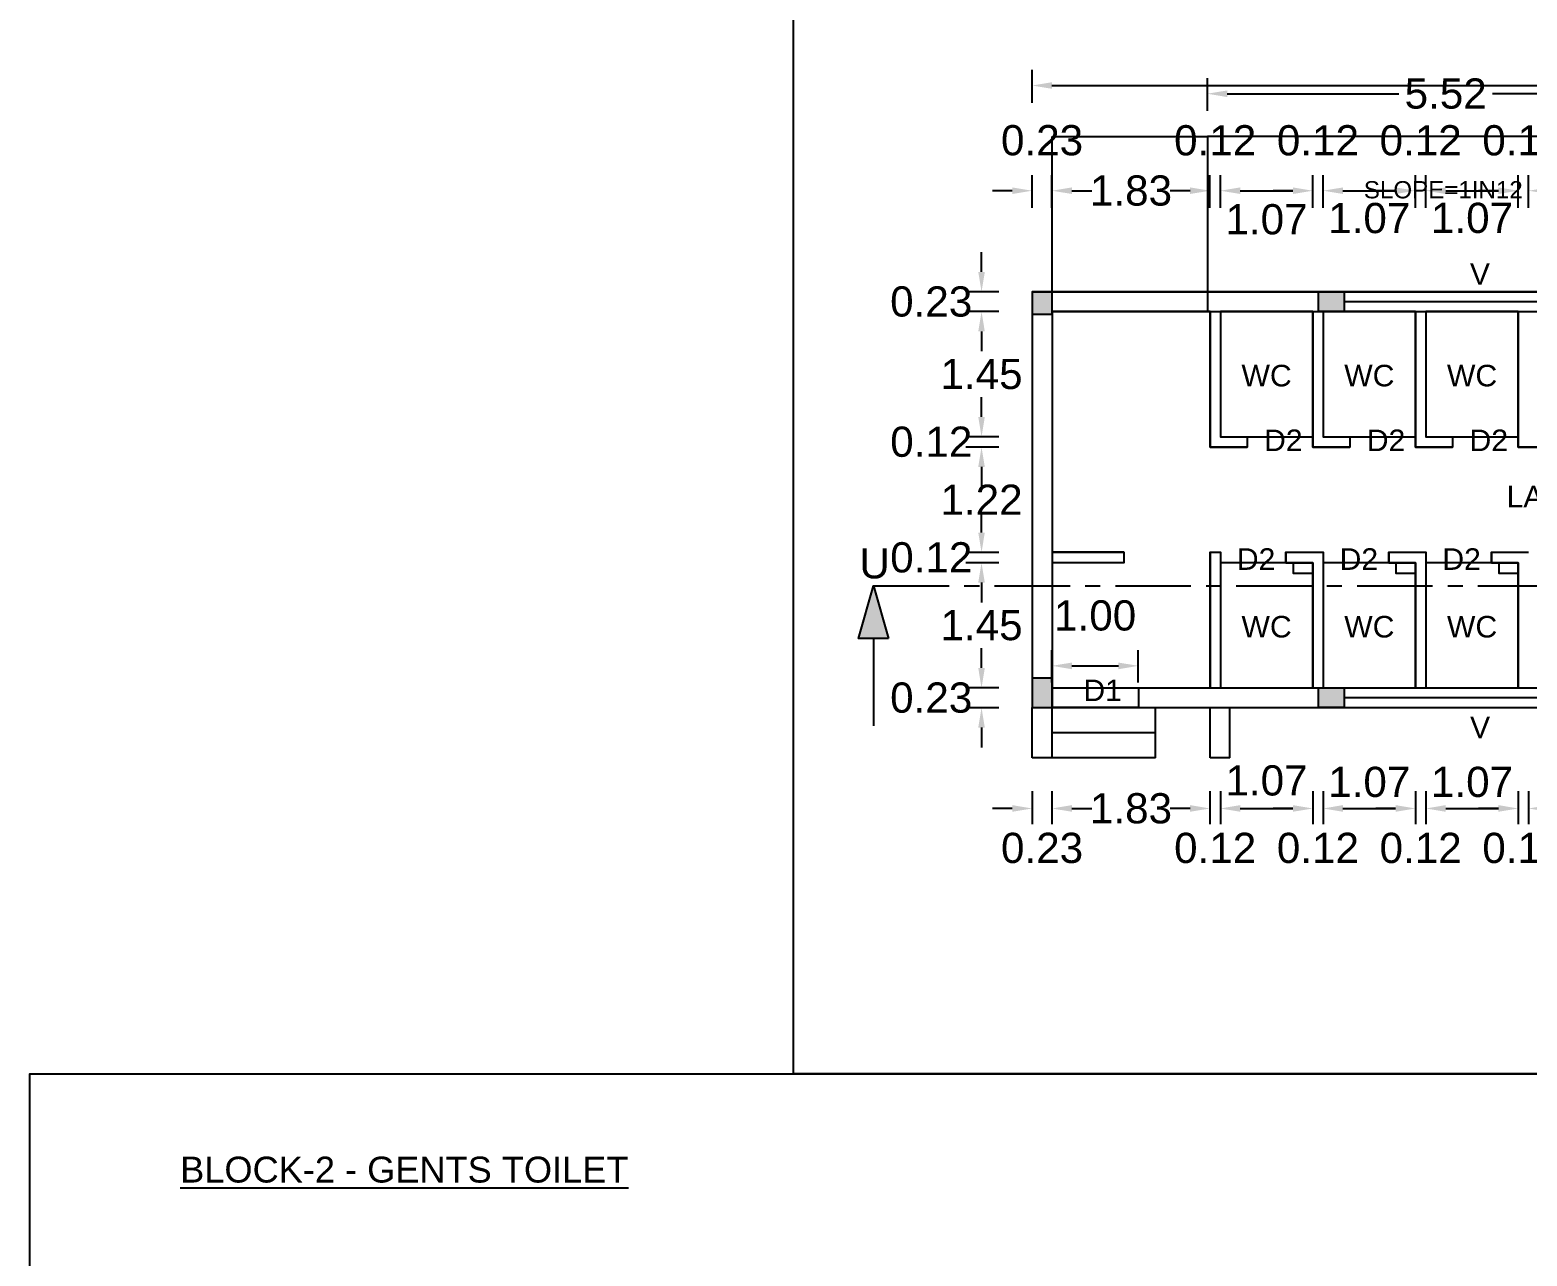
# Model space of a CAD drawing. Header units: metres. Extents: x 3715 to 4596, y 2418 to 2709.
# Drawn here: x 4064.48 to 4081.82, y 2606.52 to 2620.73 of the extents above; entities that cross this region are included whole.
import ezdxf

# ---------------------------------------------------------------- set-up
doc = ezdxf.new("R2010")
doc.units = ezdxf.units.M
doc.header["$MEASUREMENT"] = 0
doc.linetypes.add('CENTER', pattern=[2, 1.25, -0.25, 0.25, -0.25])
for name, color, linetype in [('BLK_3_DA_RAMP_1', 7, 'Continuous'), ('BLK_3_FLR_0_BLT_UP_AREA', 46, 'Continuous'), ('BLK_3_FLR_0_CARPET_AREA', 46, 'Continuous'), ('BLK_3_FLR_0_EXIT_WIDTH_DOOR', 2, 'Continuous'), ('BLK_3_FLR_0_WASH', 7, 'Continuous'), ('BLK_3_FLR_0_WATER_CLOSET', 2, 'Continuous')]:
    doc.layers.add(name, color=color, linetype=linetype)
doc.styles.get("Standard").update_dxf_attribs({"font": 'arial.ttf'})
doc.dimstyles.get("Standard").update_dxf_attribs({"dimtxt": 0.35, "dimasz": 0.23, "dimexe": 0.18, "dimexo": 0.0625, "dimgap": 0.09, "dimtad": 0, "dimtih": 1, "dimtoh": 1, "dimzin": 0, "dimdsep": 46, "dimtxsty": 'Standard', "dimcen": 0.09, "dimadec": 0, "dimazin": 0, "dimtfac": 1, "dimtofl": 0, "dimtmove": 2, "dimatfit": 3, "dimfxl": 0, "dimtolj": 1, "dimtzin": 0, "dimarcsym": 0})

# ---------------------------------------------------------------- blocks, each defined once
blk = doc.blocks.new('*D440')
at = {"color": 0, "lineweight": -2, "ltscale": 0.1}
for p, q in [((4075.503, 2613.335), (4075.503, 2613.565)), ((4075.703, 2613.105), (4075.323, 2613.105)), ((4075.703, 2612.875), (4075.323, 2612.875)), ((4075.503, 2612.645), (4075.503, 2612.415))]:
    blk.add_line(p, q, dxfattribs=at)
at = {"color": 0, "ltscale": 0.1}
for points in [[(4075.465, 2613.335), (4075.541, 2613.335), (4075.503, 2613.105)], [(4075.465, 2612.645), (4075.541, 2612.645), (4075.503, 2612.875)]]:
    blk.add_solid(points, dxfattribs=at)
at = {"color": 0, "ltscale": 0.1, "insert": (4074.92, 2612.99), "char_height": 0.35, "attachment_point": 5}
blk.add_mtext('\\A1;0.23', dxfattribs=at)
blk = doc.blocks.new('*D441')
at = {"color": 0, "lineweight": -2, "ltscale": 0.1}
for p, q in [((4075.703, 2614.555), (4075.323, 2614.555)), ((4075.503, 2614.325), (4075.503, 2614.099)), ((4075.503, 2613.335), (4075.503, 2613.562)), ((4075.703, 2613.105), (4075.323, 2613.105))]:
    blk.add_line(p, q, dxfattribs=at)
at = {"color": 0, "ltscale": 0.1}
for points in [[(4075.465, 2614.325), (4075.541, 2614.325), (4075.503, 2614.555)], [(4075.465, 2613.335), (4075.541, 2613.335), (4075.503, 2613.105)]]:
    blk.add_solid(points, dxfattribs=at)
at = {"color": 0, "ltscale": 0.1, "insert": (4075.503, 2613.83), "char_height": 0.35, "attachment_point": 5}
blk.add_mtext('\\A1;1.45', dxfattribs=at)
blk = doc.blocks.new('*D442')
at = {"color": 0, "lineweight": -2, "ltscale": 0.1}
for p, q in [((4075.503, 2614.905), (4075.503, 2615.135)), ((4075.703, 2614.675), (4075.323, 2614.675)), ((4075.703, 2614.555), (4075.323, 2614.555)), ((4075.503, 2614.325), (4075.503, 2614.095))]:
    blk.add_line(p, q, dxfattribs=at)
at = {"color": 0, "ltscale": 0.1}
for points in [[(4075.465, 2614.905), (4075.541, 2614.905), (4075.503, 2614.675)], [(4075.465, 2614.325), (4075.541, 2614.325), (4075.503, 2614.555)]]:
    blk.add_solid(points, dxfattribs=at)
at = {"color": 0, "ltscale": 0.1, "insert": (4074.921, 2614.615), "char_height": 0.35, "attachment_point": 5}
blk.add_mtext('\\A1;0.12', dxfattribs=at)
blk = doc.blocks.new('*D443')
at = {"color": 0, "lineweight": -2, "ltscale": 0.1}
for p, q in [((4075.703, 2615.895), (4075.323, 2615.895)), ((4075.503, 2615.665), (4075.503, 2615.551)), ((4075.503, 2614.905), (4075.503, 2615.02)), ((4075.703, 2614.675), (4075.323, 2614.675))]:
    blk.add_line(p, q, dxfattribs=at)
at = {"color": 0, "ltscale": 0.1}
for points in [[(4075.465, 2615.665), (4075.541, 2615.665), (4075.503, 2615.895)], [(4075.465, 2614.905), (4075.541, 2614.905), (4075.503, 2614.675)]]:
    blk.add_solid(points, dxfattribs=at)
at = {"color": 0, "ltscale": 0.1, "insert": (4075.503, 2615.285), "char_height": 0.35, "attachment_point": 5}
blk.add_mtext('\\A1;1.22', dxfattribs=at)
blk = doc.blocks.new('*D444')
at = {"color": 0, "lineweight": -2, "ltscale": 0.1}
for p, q in [((4075.503, 2616.245), (4075.503, 2616.475)), ((4075.703, 2616.015), (4075.323, 2616.015)), ((4075.703, 2615.895), (4075.323, 2615.895)), ((4075.503, 2615.665), (4075.503, 2615.435))]:
    blk.add_line(p, q, dxfattribs=at)
at = {"color": 0, "ltscale": 0.1}
for points in [[(4075.465, 2616.245), (4075.541, 2616.245), (4075.503, 2616.015)], [(4075.465, 2615.665), (4075.541, 2615.665), (4075.503, 2615.895)]]:
    blk.add_solid(points, dxfattribs=at)
at = {"color": 0, "ltscale": 0.1, "insert": (4074.921, 2615.955), "char_height": 0.35, "attachment_point": 5}
blk.add_mtext('\\A1;0.12', dxfattribs=at)
blk = doc.blocks.new('*D445')
at = {"color": 0, "lineweight": -2, "ltscale": 0.1}
for p, q in [((4075.703, 2617.465), (4075.323, 2617.465)), ((4075.503, 2617.235), (4075.503, 2617.009)), ((4075.503, 2616.245), (4075.503, 2616.472)), ((4075.703, 2616.015), (4075.323, 2616.015))]:
    blk.add_line(p, q, dxfattribs=at)
at = {"color": 0, "ltscale": 0.1}
for points in [[(4075.465, 2617.235), (4075.541, 2617.235), (4075.503, 2617.465)], [(4075.465, 2616.245), (4075.541, 2616.245), (4075.503, 2616.015)]]:
    blk.add_solid(points, dxfattribs=at)
at = {"color": 0, "ltscale": 0.1, "insert": (4075.503, 2616.74), "char_height": 0.35, "attachment_point": 5}
blk.add_mtext('\\A1;1.45', dxfattribs=at)
blk = doc.blocks.new('*D446')
at = {"color": 0, "lineweight": -2, "ltscale": 0.1}
for p, q in [((4075.503, 2617.925), (4075.503, 2618.155)), ((4075.703, 2617.695), (4075.323, 2617.695)), ((4075.703, 2617.465), (4075.323, 2617.465)), ((4075.503, 2617.235), (4075.503, 2617.005))]:
    blk.add_line(p, q, dxfattribs=at)
at = {"color": 0, "ltscale": 0.1}
for points in [[(4075.465, 2617.925), (4075.541, 2617.925), (4075.503, 2617.695)], [(4075.465, 2617.235), (4075.541, 2617.235), (4075.503, 2617.465)]]:
    blk.add_solid(points, dxfattribs=at)
at = {"color": 0, "ltscale": 0.1, "insert": (4074.92, 2617.58), "char_height": 0.35, "attachment_point": 5}
blk.add_mtext('\\A1;0.23', dxfattribs=at)
blk = doc.blocks.new('*D447')
at = {"color": 0, "lineweight": -2, "ltscale": 0.1}
for p, q in [((4090.27, 2617.695), (4090.65, 2617.695)), ((4090.47, 2617.465), (4090.47, 2615.264)), ((4090.47, 2612.525), (4090.47, 2614.727)), ((4090.27, 2612.295), (4090.65, 2612.295))]:
    blk.add_line(p, q, dxfattribs=at)
at = {"color": 0, "ltscale": 0.1}
for points in [[(4090.432, 2617.465), (4090.509, 2617.465), (4090.47, 2617.695)], [(4090.432, 2612.525), (4090.509, 2612.525), (4090.47, 2612.295)]]:
    blk.add_solid(points, dxfattribs=at)
at = {"color": 0, "ltscale": 0.1, "insert": (4090.47, 2614.995), "char_height": 0.35, "attachment_point": 5}
blk.add_mtext('\\A1;5.40', dxfattribs=at)
blk = doc.blocks.new('*D448')
at = {"color": 0, "lineweight": -2, "ltscale": 0.1}
for p, q in [((4076.089, 2611.907), (4076.089, 2611.527)), ((4076.319, 2611.907), (4076.319, 2611.527)), ((4075.859, 2611.707), (4075.629, 2611.707)), ((4076.549, 2611.707), (4076.779, 2611.707))]:
    blk.add_line(p, q, dxfattribs=at)
at = {"color": 0, "ltscale": 0.1}
for points in [[(4075.859, 2611.746), (4075.859, 2611.669), (4076.089, 2611.707)], [(4076.549, 2611.746), (4076.549, 2611.669), (4076.319, 2611.707)]]:
    blk.add_solid(points, dxfattribs=at)
at = {"color": 0, "ltscale": 0.1, "insert": (4076.204, 2611.248), "char_height": 0.35, "attachment_point": 5}
blk.add_mtext('\\A1;0.23', dxfattribs=at)
blk = doc.blocks.new('*D449')
at = {"color": 0, "lineweight": -2, "ltscale": 0.1}
for p, q in [((4076.319, 2611.907), (4076.319, 2611.527)), ((4078.149, 2611.907), (4078.149, 2611.527)), ((4076.549, 2611.707), (4076.706, 2611.707)), ((4077.919, 2611.707), (4077.762, 2611.707))]:
    blk.add_line(p, q, dxfattribs=at)
at = {"color": 0, "ltscale": 0.1}
for points in [[(4076.549, 2611.746), (4076.549, 2611.669), (4076.319, 2611.707)], [(4077.919, 2611.746), (4077.919, 2611.669), (4078.149, 2611.707)]]:
    blk.add_solid(points, dxfattribs=at)
at = {"color": 0, "ltscale": 0.1, "insert": (4077.234, 2611.707), "char_height": 0.35, "attachment_point": 5}
blk.add_mtext('\\A1;1.83', dxfattribs=at)
blk = doc.blocks.new('*D450')
at = {"color": 0, "lineweight": -2, "ltscale": 0.1}
for p, q in [((4078.149, 2611.907), (4078.149, 2611.527)), ((4078.269, 2611.907), (4078.269, 2611.527)), ((4077.919, 2611.707), (4077.689, 2611.707)), ((4078.499, 2611.707), (4078.729, 2611.707))]:
    blk.add_line(p, q, dxfattribs=at)
at = {"color": 0, "ltscale": 0.1}
for points in [[(4077.919, 2611.746), (4077.919, 2611.669), (4078.149, 2611.707)], [(4078.499, 2611.746), (4078.499, 2611.669), (4078.269, 2611.707)]]:
    blk.add_solid(points, dxfattribs=at)
at = {"color": 0, "ltscale": 0.1, "insert": (4078.209, 2611.248), "char_height": 0.35, "attachment_point": 5}
blk.add_mtext('\\A1;0.12', dxfattribs=at)
blk = doc.blocks.new('*D451')
at = {"color": 0, "lineweight": -2, "ltscale": 0.1}
for p, q in [((4078.269, 2611.907), (4078.269, 2611.527)), ((4079.339, 2611.907), (4079.339, 2611.527)), ((4078.499, 2611.707), (4079.109, 2611.707))]:
    blk.add_line(p, q, dxfattribs=at)
at = {"color": 0, "ltscale": 0.1}
for points in [[(4078.499, 2611.746), (4078.499, 2611.669), (4078.269, 2611.707)], [(4079.109, 2611.746), (4079.109, 2611.669), (4079.339, 2611.707)]]:
    blk.add_solid(points, dxfattribs=at)
at = {"color": 0, "ltscale": 0.1, "insert": (4078.804, 2612.03), "char_height": 0.35, "attachment_point": 5}
blk.add_mtext('\\A1;1.07', dxfattribs=at)
blk = doc.blocks.new('*D452')
at = {"color": 0, "lineweight": -2, "ltscale": 0.1}
for p, q in [((4079.339, 2611.907), (4079.339, 2611.527)), ((4079.459, 2611.907), (4079.459, 2611.527)), ((4079.109, 2611.707), (4078.879, 2611.707)), ((4079.689, 2611.707), (4079.919, 2611.707))]:
    blk.add_line(p, q, dxfattribs=at)
at = {"color": 0, "ltscale": 0.1}
for points in [[(4079.109, 2611.746), (4079.109, 2611.669), (4079.339, 2611.707)], [(4079.689, 2611.746), (4079.689, 2611.669), (4079.459, 2611.707)]]:
    blk.add_solid(points, dxfattribs=at)
at = {"color": 0, "ltscale": 0.1, "insert": (4079.399, 2611.248), "char_height": 0.35, "attachment_point": 5}
blk.add_mtext('\\A1;0.12', dxfattribs=at)
blk = doc.blocks.new('*D453')
at = {"color": 0, "lineweight": -2, "ltscale": 0.1}
for p, q in [((4079.459, 2611.907), (4079.459, 2611.527)), ((4080.529, 2611.907), (4080.529, 2611.527)), ((4079.689, 2611.707), (4080.299, 2611.707))]:
    blk.add_line(p, q, dxfattribs=at)
at = {"color": 0, "ltscale": 0.1}
for points in [[(4079.689, 2611.746), (4079.689, 2611.669), (4079.459, 2611.707)], [(4080.299, 2611.746), (4080.299, 2611.669), (4080.529, 2611.707)]]:
    blk.add_solid(points, dxfattribs=at)
at = {"color": 0, "ltscale": 0.1, "insert": (4079.994, 2612.013), "char_height": 0.35, "attachment_point": 5}
blk.add_mtext('\\A1;1.07', dxfattribs=at)
blk = doc.blocks.new('*D454')
at = {"color": 0, "lineweight": -2, "ltscale": 0.1}
for p, q in [((4080.529, 2611.907), (4080.529, 2611.527)), ((4080.649, 2611.907), (4080.649, 2611.527)), ((4080.299, 2611.707), (4080.069, 2611.707)), ((4080.879, 2611.707), (4081.109, 2611.707))]:
    blk.add_line(p, q, dxfattribs=at)
at = {"color": 0, "ltscale": 0.1}
for points in [[(4080.299, 2611.746), (4080.299, 2611.669), (4080.529, 2611.707)], [(4080.879, 2611.746), (4080.879, 2611.669), (4080.649, 2611.707)]]:
    blk.add_solid(points, dxfattribs=at)
at = {"color": 0, "ltscale": 0.1, "insert": (4080.589, 2611.248), "char_height": 0.35, "attachment_point": 5}
blk.add_mtext('\\A1;0.12', dxfattribs=at)
blk = doc.blocks.new('*D455')
at = {"color": 0, "lineweight": -2, "ltscale": 0.1}
for p, q in [((4080.649, 2611.907), (4080.649, 2611.527)), ((4081.719, 2611.907), (4081.719, 2611.527)), ((4080.879, 2611.707), (4081.489, 2611.707))]:
    blk.add_line(p, q, dxfattribs=at)
at = {"color": 0, "ltscale": 0.1}
for points in [[(4080.879, 2611.746), (4080.879, 2611.669), (4080.649, 2611.707)], [(4081.489, 2611.746), (4081.489, 2611.669), (4081.719, 2611.707)]]:
    blk.add_solid(points, dxfattribs=at)
at = {"color": 0, "ltscale": 0.1, "insert": (4081.184, 2612.013), "char_height": 0.35, "attachment_point": 5}
blk.add_mtext('\\A1;1.07', dxfattribs=at)
blk = doc.blocks.new('*D456')
at = {"color": 0, "lineweight": -2, "ltscale": 0.1}
for p, q in [((4081.719, 2611.907), (4081.719, 2611.527)), ((4081.839, 2611.907), (4081.839, 2611.527)), ((4081.489, 2611.707), (4081.259, 2611.707)), ((4082.069, 2611.707), (4082.299, 2611.707))]:
    blk.add_line(p, q, dxfattribs=at)
at = {"color": 0, "ltscale": 0.1}
for points in [[(4081.489, 2611.746), (4081.489, 2611.669), (4081.719, 2611.707)], [(4082.069, 2611.746), (4082.069, 2611.669), (4081.839, 2611.707)]]:
    blk.add_solid(points, dxfattribs=at)
at = {"color": 0, "ltscale": 0.1, "insert": (4081.779, 2611.248), "char_height": 0.35, "attachment_point": 5}
blk.add_mtext('\\A1;0.12', dxfattribs=at)
blk = doc.blocks.new('*D469')
at = {"color": 0, "lineweight": -2, "ltscale": 0.1}
for p, q in [((4076.089, 2618.666), (4076.089, 2619.046)), ((4076.319, 2618.666), (4076.319, 2619.046)), ((4075.859, 2618.866), (4075.629, 2618.866)), ((4076.549, 2618.866), (4076.779, 2618.866))]:
    blk.add_line(p, q, dxfattribs=at)
at = {"color": 0, "ltscale": 0.1}
for points in [[(4075.859, 2618.904), (4075.859, 2618.828), (4076.089, 2618.866)], [(4076.549, 2618.904), (4076.549, 2618.828), (4076.319, 2618.866)]]:
    blk.add_solid(points, dxfattribs=at)
at = {"color": 0, "ltscale": 0.1, "insert": (4076.204, 2619.449), "char_height": 0.35, "attachment_point": 5}
blk.add_mtext('\\A1;0.23', dxfattribs=at)
blk = doc.blocks.new('*D470')
at = {"color": 0, "lineweight": -2, "ltscale": 0.1}
for p, q in [((4076.319, 2618.666), (4076.319, 2619.046)), ((4078.149, 2618.666), (4078.149, 2619.046)), ((4076.549, 2618.866), (4076.706, 2618.866)), ((4077.919, 2618.866), (4077.762, 2618.866))]:
    blk.add_line(p, q, dxfattribs=at)
at = {"color": 0, "ltscale": 0.1}
for points in [[(4076.549, 2618.904), (4076.549, 2618.828), (4076.319, 2618.866)], [(4077.919, 2618.904), (4077.919, 2618.828), (4078.149, 2618.866)]]:
    blk.add_solid(points, dxfattribs=at)
at = {"color": 0, "ltscale": 0.1, "insert": (4077.234, 2618.866), "char_height": 0.35, "attachment_point": 5}
blk.add_mtext('\\A1;1.83', dxfattribs=at)
blk = doc.blocks.new('*D471')
at = {"color": 0, "lineweight": -2, "ltscale": 0.1}
for p, q in [((4078.149, 2618.666), (4078.149, 2619.046)), ((4078.269, 2618.666), (4078.269, 2619.046)), ((4077.919, 2618.866), (4077.689, 2618.866)), ((4078.499, 2618.866), (4078.729, 2618.866))]:
    blk.add_line(p, q, dxfattribs=at)
at = {"color": 0, "ltscale": 0.1}
for points in [[(4077.919, 2618.904), (4077.919, 2618.828), (4078.149, 2618.866)], [(4078.499, 2618.904), (4078.499, 2618.828), (4078.269, 2618.866)]]:
    blk.add_solid(points, dxfattribs=at)
at = {"color": 0, "ltscale": 0.1, "insert": (4078.209, 2619.448), "char_height": 0.35, "attachment_point": 5}
blk.add_mtext('\\A1;0.12', dxfattribs=at)
blk = doc.blocks.new('*D472')
at = {"color": 0, "lineweight": -2, "ltscale": 0.1}
for p, q in [((4078.269, 2618.666), (4078.269, 2619.046)), ((4079.339, 2618.666), (4079.339, 2619.046)), ((4078.499, 2618.866), (4079.109, 2618.866))]:
    blk.add_line(p, q, dxfattribs=at)
at = {"color": 0, "ltscale": 0.1}
for points in [[(4078.499, 2618.904), (4078.499, 2618.828), (4078.269, 2618.866)], [(4079.109, 2618.904), (4079.109, 2618.828), (4079.339, 2618.866)]]:
    blk.add_solid(points, dxfattribs=at)
at = {"color": 0, "ltscale": 0.1, "insert": (4078.804, 2618.533), "char_height": 0.35, "attachment_point": 5}
blk.add_mtext('\\A1;1.07', dxfattribs=at)
blk = doc.blocks.new('*D473')
at = {"color": 0, "lineweight": -2, "ltscale": 0.1}
for p, q in [((4079.339, 2618.666), (4079.339, 2619.046)), ((4079.459, 2618.666), (4079.459, 2619.046)), ((4079.109, 2618.866), (4078.879, 2618.866)), ((4079.689, 2618.866), (4079.919, 2618.866))]:
    blk.add_line(p, q, dxfattribs=at)
at = {"color": 0, "ltscale": 0.1}
for points in [[(4079.109, 2618.904), (4079.109, 2618.828), (4079.339, 2618.866)], [(4079.689, 2618.904), (4079.689, 2618.828), (4079.459, 2618.866)]]:
    blk.add_solid(points, dxfattribs=at)
at = {"color": 0, "ltscale": 0.1, "insert": (4079.399, 2619.448), "char_height": 0.35, "attachment_point": 5}
blk.add_mtext('\\A1;0.12', dxfattribs=at)
blk = doc.blocks.new('*D474')
at = {"color": 0, "lineweight": -2, "ltscale": 0.1}
for p, q in [((4079.459, 2618.666), (4079.459, 2619.046)), ((4080.529, 2618.666), (4080.529, 2619.046)), ((4079.689, 2618.866), (4080.299, 2618.866))]:
    blk.add_line(p, q, dxfattribs=at)
at = {"color": 0, "ltscale": 0.1}
for points in [[(4079.689, 2618.904), (4079.689, 2618.828), (4079.459, 2618.866)], [(4080.299, 2618.904), (4080.299, 2618.828), (4080.529, 2618.866)]]:
    blk.add_solid(points, dxfattribs=at)
at = {"color": 0, "ltscale": 0.1, "insert": (4079.994, 2618.547), "char_height": 0.35, "attachment_point": 5}
blk.add_mtext('\\A1;1.07', dxfattribs=at)
blk = doc.blocks.new('*D475')
at = {"color": 0, "lineweight": -2, "ltscale": 0.1}
for p, q in [((4080.529, 2618.666), (4080.529, 2619.046)), ((4080.649, 2618.666), (4080.649, 2619.046)), ((4080.299, 2618.866), (4080.069, 2618.866)), ((4080.879, 2618.866), (4081.109, 2618.866))]:
    blk.add_line(p, q, dxfattribs=at)
at = {"color": 0, "ltscale": 0.1}
for points in [[(4080.299, 2618.904), (4080.299, 2618.828), (4080.529, 2618.866)], [(4080.879, 2618.904), (4080.879, 2618.828), (4080.649, 2618.866)]]:
    blk.add_solid(points, dxfattribs=at)
at = {"color": 0, "ltscale": 0.1, "insert": (4080.589, 2619.448), "char_height": 0.35, "attachment_point": 5}
blk.add_mtext('\\A1;0.12', dxfattribs=at)
blk = doc.blocks.new('*D476')
at = {"color": 0, "lineweight": -2, "ltscale": 0.1}
for p, q in [((4080.649, 2618.666), (4080.649, 2619.046)), ((4081.719, 2618.666), (4081.719, 2619.046)), ((4080.879, 2618.866), (4081.489, 2618.866))]:
    blk.add_line(p, q, dxfattribs=at)
at = {"color": 0, "ltscale": 0.1}
for points in [[(4080.879, 2618.904), (4080.879, 2618.828), (4080.649, 2618.866)], [(4081.489, 2618.904), (4081.489, 2618.828), (4081.719, 2618.866)]]:
    blk.add_solid(points, dxfattribs=at)
at = {"color": 0, "ltscale": 0.1, "insert": (4081.184, 2618.549), "char_height": 0.35, "attachment_point": 5}
blk.add_mtext('\\A1;1.07', dxfattribs=at)
blk = doc.blocks.new('*D477')
at = {"color": 0, "lineweight": -2, "ltscale": 0.1}
for p, q in [((4081.719, 2618.666), (4081.719, 2619.046)), ((4081.839, 2618.666), (4081.839, 2619.046)), ((4081.489, 2618.866), (4081.259, 2618.866)), ((4082.069, 2618.866), (4082.299, 2618.866))]:
    blk.add_line(p, q, dxfattribs=at)
at = {"color": 0, "ltscale": 0.1}
for points in [[(4081.489, 2618.904), (4081.489, 2618.828), (4081.719, 2618.866)], [(4082.069, 2618.904), (4082.069, 2618.828), (4081.839, 2618.866)]]:
    blk.add_solid(points, dxfattribs=at)
at = {"color": 0, "ltscale": 0.1, "insert": (4081.779, 2619.448), "char_height": 0.35, "attachment_point": 5}
blk.add_mtext('\\A1;0.12', dxfattribs=at)
blk = doc.blocks.new('*D490')
at = {"color": 0, "lineweight": -2, "ltscale": 0.1}
for p, q in [((4076.089, 2619.885), (4076.089, 2620.265)), ((4089.889, 2619.885), (4089.889, 2620.265)), ((4076.319, 2620.085), (4082.326, 2620.085)), ((4089.659, 2620.085), (4083.653, 2620.085))]:
    blk.add_line(p, q, dxfattribs=at)
at = {"color": 0, "ltscale": 0.1}
for points in [[(4076.319, 2620.123), (4076.319, 2620.047), (4076.089, 2620.085)], [(4089.659, 2620.123), (4089.659, 2620.047), (4089.889, 2620.085)]]:
    blk.add_solid(points, dxfattribs=at)
at = {"color": 0, "ltscale": 0.1, "insert": (4082.989, 2620.085), "char_height": 0.35, "attachment_point": 5}
blk.add_mtext('\\A1;13.80', dxfattribs=at)
blk = doc.blocks.new('*D668')
at = {"layer": 'BLK_3_DA_RAMP_1', "color": 0, "lineweight": -2}
for p, q in [((4078.119, 2619.79), (4078.119, 2620.17)), ((4083.639, 2619.79), (4083.639, 2620.17)), ((4078.349, 2619.99), (4080.337, 2619.99)), ((4083.409, 2619.99), (4081.422, 2619.99))]:
    blk.add_line(p, q, dxfattribs=at)
at = {"layer": 'BLK_3_DA_RAMP_1', "color": 0}
for points in [[(4078.349, 2620.028), (4078.349, 2619.951), (4078.119, 2619.99)], [(4083.409, 2620.028), (4083.409, 2619.951), (4083.639, 2619.99)]]:
    blk.add_solid(points, dxfattribs=at)
at = {"layer": 'BLK_3_DA_RAMP_1', "color": 0, "insert": (4080.879, 2619.99), "char_height": 0.35, "attachment_point": 5}
blk.add_mtext('\\A1;5.52', dxfattribs=at)
blk = doc.blocks.new('*D684')
at = {"layer": 'BLK_3_FLR_0_EXIT_WIDTH_DOOR', "color": 0, "lineweight": -2}
for p, q in [((4076.319, 2613.168), (4076.319, 2613.54)), ((4077.319, 2613.168), (4077.319, 2613.54)), ((4076.549, 2613.36), (4077.089, 2613.36))]:
    blk.add_line(p, q, dxfattribs=at)
at = {"layer": 'BLK_3_FLR_0_EXIT_WIDTH_DOOR', "color": 0}
for points in [[(4076.549, 2613.398), (4076.549, 2613.321), (4076.319, 2613.36)], [(4077.089, 2613.398), (4077.089, 2613.321), (4077.319, 2613.36)]]:
    blk.add_solid(points, dxfattribs=at)
at = {"layer": 'BLK_3_FLR_0_EXIT_WIDTH_DOOR', "color": 0, "insert": (4076.819, 2613.942), "char_height": 0.35, "attachment_point": 5}
blk.add_mtext('\\A1;1.00', dxfattribs=at)

msp = doc.modelspace()

# ---------------------------------------------------------------- hatches: boundary and pattern name
at = {"ltscale": 0.1}
h = msp.add_hatch(color=256, dxfattribs=at)
h.dxf.hatch_style = 1
h.paths.add_polyline_path([(4076.3194, 2617.69544), (4076.0894, 2617.69544), (4076.0894, 2617.43544), (4076.3194, 2617.43544)])
h = msp.add_hatch(color=256, dxfattribs=at)
h.dxf.hatch_style = 1
h.paths.add_polyline_path([(4079.4044, 2617.69544), (4079.4044, 2617.46544), (4079.7044, 2617.46544), (4079.7044, 2617.69544)])
h = msp.add_hatch(color=256)
h.dxf.hatch_style = 1
h.paths.add_polyline_path([(4074.07831, 2613.67642), (4074.2529, 2614.2875), (4074.42643, 2613.67521)])
h = msp.add_hatch(color=256, dxfattribs=at)
h.dxf.hatch_style = 1
h.paths.add_polyline_path([(4076.3194, 2613.21544), (4076.0894, 2613.21544), (4076.0894, 2612.87544), (4076.3194, 2612.87544)])
h = msp.add_hatch(color=256, dxfattribs=at)
h.dxf.hatch_style = 1
h.paths.add_polyline_path([(4079.4044, 2613.10544), (4079.4044, 2612.87544), (4079.7044, 2612.87544), (4079.7044, 2613.10544)])

# ---------------------------------------------------------------- linework, layer by layer
for p, q in [((4076.3194, 2617.69544), (4076.3194, 2619.49544)), ((4076.3194, 2619.49544), (4078.1194, 2619.49544)), ((4078.1194, 2617.69544), (4078.1194, 2617.46544)), ((4074.25077, 2613.67582), (4074.25077, 2612.66599))]:
    msp.add_line(p, q)
for p, q in [((4076.0894, 2617.69544), (4089.8894, 2617.69544)), ((4076.0894, 2617.69544), (4076.0894, 2612.87544)), ((4079.7044, 2617.58044), (4082.8344, 2617.58044)), ((4076.3194, 2617.46544), (4089.6594, 2617.46544)), ((4076.3194, 2617.46544), (4076.3194, 2612.87544)), ((4078.1494, 2617.46544), (4078.1494, 2615.89544)), ((4078.2694, 2617.46544), (4078.2694, 2616.01544)), ((4079.3394, 2617.46544), (4079.3394, 2615.89544)), ((4079.4594, 2617.46544), (4079.4594, 2616.01544)), ((4080.5294, 2617.46544), (4080.5294, 2615.89544)), ((4080.6494, 2617.46544), (4080.6494, 2616.01544)), ((4081.7194, 2617.46544), (4081.7194, 2615.89544)), ((4078.2694, 2616.01544), (4078.5794, 2616.01544)), ((4078.5794, 2616.01544), (4078.5794, 2615.89544)), ((4079.4594, 2616.01544), (4079.7694, 2616.01544)), ((4079.7694, 2616.01544), (4079.7694, 2615.89544)), ((4080.6494, 2616.01544), (4080.9594, 2616.01544)), ((4080.9594, 2616.01544), (4080.9594, 2615.89544)), ((4078.1494, 2615.89544), (4078.5794, 2615.89544)), ((4079.3394, 2615.89544), (4079.7694, 2615.89544)), ((4080.5294, 2615.89544), (4080.9594, 2615.89544)), ((4081.7194, 2615.89544), (4082.1494, 2615.89544)), ((4077.1494, 2614.67544), (4076.3194, 2614.67544)), ((4077.1494, 2614.67544), (4077.1494, 2614.55544)), ((4078.1494, 2614.67544), (4078.2694, 2614.67544)), ((4078.1494, 2614.67544), (4078.1494, 2613.10544)), ((4078.2694, 2614.67544), (4078.2694, 2613.10544)), ((4079.0294, 2614.67544), (4079.4594, 2614.67544)), ((4079.0294, 2614.67544), (4079.0294, 2614.55544)), ((4079.4594, 2614.67544), (4079.4594, 2613.10544)), ((4080.2194, 2614.67544), (4080.6494, 2614.67544)), ((4080.2194, 2614.67544), (4080.2194, 2614.55544)), ((4080.6494, 2614.67544), (4080.6494, 2613.10544)), ((4081.4094, 2614.67544), (4081.8394, 2614.67544)), ((4081.4094, 2614.67544), (4081.4094, 2614.55544)), ((4077.1494, 2614.55544), (4076.3194, 2614.55544)), ((4079.0294, 2614.55544), (4079.3394, 2614.55544)), ((4079.3394, 2614.55544), (4079.3394, 2613.10544)), ((4080.2194, 2614.55544), (4080.5294, 2614.55544)), ((4080.5294, 2614.55544), (4080.5294, 2613.10544)), ((4081.4094, 2614.55544), (4081.7194, 2614.55544)), ((4081.7194, 2614.55544), (4081.7194, 2613.10544)), ((4077.3194, 2613.10544), (4088.6594, 2613.10544)), ((4077.3194, 2613.10544), (4077.3194, 2612.87544)), ((4076.0894, 2612.29544), (4076.0894, 2612.87544)), ((4076.3194, 2612.29544), (4076.3194, 2612.87544)), ((4077.3194, 2612.87544), (4076.3194, 2612.87544)), ((4077.3194, 2612.87544), (4078.1494, 2612.87544)), ((4077.5194, 2612.29544), (4077.5194, 2612.87544)), ((4078.1494, 2612.29544), (4078.1494, 2612.87544)), ((4078.3794, 2612.87544), (4087.5594, 2612.87544)), ((4078.3794, 2612.29544), (4078.3794, 2612.87544)), ((4082.8344, 2612.99044), (4079.7044, 2612.99044)), ((4077.5194, 2612.58544), (4076.3194, 2612.58544)), ((4076.3194, 2612.29544), (4076.0894, 2612.29544)), ((4077.5194, 2612.29544), (4076.3194, 2612.29544)), ((4078.3794, 2612.29544), (4078.1494, 2612.29544))]:
    msp.add_line(p, q, dxfattribs=at)
at = {"linetype": 'CENTER', "ltscale": 0.7}
msp.add_line((4074.2529, 2614.2875), (4091.32805, 2614.2875), dxfattribs=at)
for points in [[(4108.24936, 2608.63371), (4073.32391, 2608.63371), (4073.32391, 2627.25568), (4108.24936, 2627.25568)], [(4074.42643, 2613.67521), (4074.07831, 2613.67642), (4074.2529, 2614.2875), (4074.2529, 2614.2875)], [(4098.24936, 2591.79552), (4064.48112, 2591.79552), (4064.48112, 2608.63371), (4098.24936, 2608.63371)]]:
    msp.add_lwpolyline(points, close=True)
at = {"ltscale": 0.1}
for points in [[(4076.0894, 2617.69544), (4076.0894, 2617.43544), (4076.3194, 2617.43544), (4076.3194, 2617.69544)], [(4079.7044, 2617.46544), (4079.4044, 2617.46544), (4079.4044, 2617.69544), (4079.7044, 2617.69544)], [(4076.0894, 2613.21544), (4076.0894, 2612.87544), (4076.3194, 2612.87544), (4076.3194, 2613.21544)], [(4079.7044, 2612.87544), (4079.4044, 2612.87544), (4079.4044, 2613.10544), (4079.7044, 2613.10544)]]:
    msp.add_lwpolyline(points, close=True, dxfattribs=at)
at = {"layer": 'BLK_3_DA_RAMP_1', "color": 1}
msp.add_lwpolyline([(4078.1194, 2617.69544), (4083.6394, 2617.69544), (4083.6394, 2619.49544), (4078.1194, 2619.49544)], close=True, dxfattribs=at)
at = {"layer": 'BLK_3_FLR_0_BLT_UP_AREA', "color": 46}
msp.add_lwpolyline([(4076.0894, 2612.87544), (4089.8894, 2612.87544), (4089.8894, 2617.69544), (4076.0894, 2617.69544)], close=True, dxfattribs=at)
at = {"layer": 'BLK_3_FLR_0_CARPET_AREA', "color": 46}
msp.add_lwpolyline([(4082.1494, 2615.89544), (4081.7194, 2615.89544), (4081.7194, 2617.46544), (4080.6494, 2617.46544), (4080.6494, 2616.01544), (4080.9594, 2616.01544), (4080.9594, 2615.89544), (4080.5294, 2615.89544), (4080.5294, 2617.46544), (4079.4594, 2617.46544), (4079.4594, 2616.01544), (4079.7694, 2616.01544), (4079.7694, 2615.89544), (4079.3394, 2615.89544), (4079.3394, 2617.46544), (4078.2694, 2617.46544), (4078.2694, 2616.01544), (4078.5794, 2616.01544), (4078.5794, 2615.89544), (4078.1494, 2615.89544), (4078.1494, 2617.46544), (4076.3194, 2617.46544), (4076.3194, 2614.67544), (4077.1494, 2614.67544), (4077.1494, 2614.55544), (4076.3194, 2614.55544), (4076.3194, 2613.10544), (4078.1494, 2613.10544), (4078.1494, 2613.10544), (4078.1494, 2614.67544), (4078.2694, 2614.67544), (4078.2694, 2613.10544), (4079.3394, 2613.10544), (4079.3394, 2614.55544), (4079.0294, 2614.55544), (4079.0294, 2614.67544), (4079.4594, 2614.67544), (4079.4594, 2613.10544), (4080.5294, 2613.10544), (4080.5294, 2614.55544), (4080.2194, 2614.55544), (4080.2194, 2614.67544), (4080.6494, 2614.67544), (4080.6494, 2613.10544), (4081.7194, 2613.10544), (4081.7194, 2614.55544), (4081.4094, 2614.55544), (4081.4094, 2614.67544), (4081.8394, 2614.67544)], dxfattribs=at)
at = {"layer": 'BLK_3_FLR_0_WASH', "color": 60}
for points in [[(4079.3394, 2614.4301), (4079.11726, 2614.4301), (4079.11726, 2614.55544)], [(4080.5294, 2614.4301), (4080.30726, 2614.4301), (4080.30726, 2614.55544)], [(4081.7194, 2614.4301), (4081.49726, 2614.4301), (4081.49726, 2614.55544)]]:
    msp.add_lwpolyline(points, dxfattribs=at)
at = {"layer": 'BLK_3_FLR_0_WATER_CLOSET', "color": 1}
for points in [[(4078.2694, 2616.01544), (4079.3394, 2616.01544), (4079.3394, 2617.46544), (4078.2694, 2617.46544)], [(4079.4594, 2616.01544), (4080.5294, 2616.01544), (4080.5294, 2617.46544), (4079.4594, 2617.46544)], [(4080.6494, 2616.01544), (4081.7194, 2616.01544), (4081.7194, 2617.46544), (4080.6494, 2617.46544)]]:
    msp.add_lwpolyline(points, close=True, dxfattribs=at)
at = {"layer": 'BLK_3_FLR_0_WATER_CLOSET', "color": 2}
for points in [[(4079.3394, 2614.55544), (4078.2694, 2614.55544), (4078.2694, 2613.10544), (4079.3394, 2613.10544)], [(4079.4594, 2613.10544), (4080.5294, 2613.10544), (4080.5294, 2614.55544), (4079.4594, 2614.55544)], [(4080.6494, 2613.10544), (4081.7194, 2613.10544), (4081.7194, 2614.55544), (4080.6494, 2614.55544)]]:
    msp.add_lwpolyline(points, close=True, dxfattribs=at)

# ---------------------------------------------------------------- texts
msp.add_text('U', height=0.35).set_placement((4074.08746, 2614.37323))
at = {"ltscale": 0.1, "char_height": 0.25, "attachment_point": 1}
for s, width, insert in [('V', 0.3757746, (4081.1592, 2618.02589)), ('WC', 1.0112711, (4078.51387, 2616.84848)), ('WC', 1.0112711, (4079.70387, 2616.84848)), ('WC', 1.0112711, (4080.89387, 2616.84848)), ('D2', 0.4101566, (4078.77522, 2616.09847)), ('D2', 0.4101566, (4079.96522, 2616.09847)), ('D2', 0.4101566, (4081.15522, 2616.09847)), ('LADIES TOILET', 2.8761441, (4081.58408, 2615.44623)), ('D2', 0.4101566, (4078.45998, 2614.72231)), ('D2', 0.4101566, (4079.64998, 2614.72231)), ('D2', 0.4101566, (4080.83998, 2614.72231)), ('WC', 1.0112711, (4078.51387, 2613.93848)), ('WC', 1.0112711, (4079.70387, 2613.93848)), ('WC', 1.0112711, (4080.89387, 2613.93848)), ('D1', 0.4101566, (4076.68275, 2613.20111)), ('V', 0.3757746, (4081.16111, 2612.77182))]:
    msp.add_mtext_dynamic_manual_height_columns(s, width=width, gutter_width=1, heights=[0], dxfattribs=dict(at, insert=insert))
at = {"insert": (4066.22112, 2607.67229), "char_height": 0.3, "attachment_point": 1}
msp.add_mtext_dynamic_manual_height_columns('{\\LBLOCK-2 - GENTS TOILET}', width=35.5827369, gutter_width=1, heights=[0], dxfattribs=at)
at = {"layer": 'BLK_3_DA_RAMP_1', "color": 1, "insert": (4079.93106, 2618.97727), "char_height": 0.2, "attachment_point": 1}
msp.add_mtext_dynamic_manual_height_columns('SLOPE=1IN12', width=0.7664218, gutter_width=1, heights=[0], dxfattribs=at)

# ---------------------------------------------------------------- dimensions: what is measured, and where the dimension line sits
at = {"ltscale": 0.1}
for base, p1, p2, picture, middle in [((4089.8894, 2620.08511), (4076.0894, 2616.82625), (4089.8894, 2616.82625), '*D490', (4082.9894, 2620.08511)), ((4076.3194, 2618.86593), (4076.0894, 2617.00345), (4076.3194, 2617.00345), '*D469', (4076.2044, 2619.44857)), ((4078.2694, 2618.86593), (4078.1494, 2617.46544), (4078.2694, 2617.46544), '*D471', (4078.2094, 2619.44833)), ((4079.4594, 2618.86593), (4079.3394, 2617.46544), (4079.4594, 2617.36468), '*D473', (4079.3994, 2619.44833)), ((4080.6494, 2618.86593), (4080.5294, 2617.23221), (4080.6494, 2617.23221), '*D475', (4080.5894, 2619.44833)), ((4081.8394, 2618.86593), (4081.7194, 2617.46544), (4081.8394, 2617.46544), '*D477', (4081.7794, 2619.44833)), ((4078.1494, 2618.86593), (4076.3194, 2617.00345), (4078.1494, 2617.46544), '*D470', (4077.2344, 2618.86593)), ((4078.1494, 2611.70719), (4076.3194, 2613.49514), (4078.1494, 2613.10544), '*D449', (4077.2344, 2611.70719))]:
    dim = msp.add_linear_dim(base=base, p1=p1, p2=p2, dimstyle='Standard', dxfattribs=at)
    dim.commit()
    dim.dimension.update_dxf_attribs({"geometry": picture, "text_midpoint": middle})
for base, p1, p2, picture, middle in [((4079.3394, 2618.86593), (4078.2694, 2617.46544), (4079.3394, 2617.46544), '*D472', (4078.8044, 2618.53255)), ((4080.5294, 2618.86593), (4079.4594, 2617.36468), (4080.5294, 2617.23221), '*D474', (4079.9944, 2618.54683)), ((4081.7194, 2618.86593), (4080.6494, 2617.23221), (4081.7194, 2617.46544), '*D476', (4081.1844, 2618.54933)), ((4076.3194, 2611.70719), (4076.0894, 2613.49514), (4076.3194, 2613.49514), '*D448', (4076.2044, 2611.24807)), ((4079.3394, 2611.70719), (4078.2694, 2613.10544), (4079.3394, 2613.26595), '*D451', (4078.8044, 2612.03043)), ((4079.4594, 2611.70719), (4079.3394, 2613.26595), (4079.4594, 2613.27634), '*D452', (4079.3994, 2611.24848)), ((4080.5294, 2611.70719), (4079.4594, 2613.27634), (4080.5294, 2613.10544), '*D453', (4079.9944, 2612.01306)), ((4078.2694, 2611.70719), (4078.1494, 2613.10544), (4078.2694, 2613.10544), '*D450', (4078.2094, 2611.24848)), ((4080.6494, 2611.70719), (4080.5294, 2613.10544), (4080.6494, 2613.10544), '*D454', (4080.5894, 2611.24848)), ((4081.7194, 2611.70719), (4080.6494, 2613.10544), (4081.7194, 2613.10544), '*D455', (4081.1844, 2612.01306)), ((4081.8394, 2611.70719), (4081.7194, 2613.10544), (4081.8394, 2613.10544), '*D456', (4081.7794, 2611.24848))]:
    dim = msp.add_linear_dim(base=base, p1=p1, p2=p2, dimstyle='Standard', dxfattribs=at)
    dim.commit()
    dim.dimension.update_dxf_attribs({"geometry": picture, "text_midpoint": middle, "dimtype": 160})
for base, p1, p2, picture, middle in [((4075.5029, 2617.69544), (4078.33187, 2617.46544), (4078.34729, 2617.69544), '*D446', (4074.92026, 2617.58044)), ((4090.47033, 2617.69544), (4078.1494, 2612.29544), (4077.7344, 2617.69544), '*D447', (4090.47033, 2614.99544)), ((4075.5029, 2617.46544), (4078.5794, 2616.01544), (4078.33187, 2617.46544), '*D445', (4075.5029, 2616.74044)), ((4075.5029, 2616.01544), (4078.5794, 2615.89544), (4078.5794, 2616.01544), '*D444', (4074.9205, 2615.95544)), ((4075.5029, 2615.89544), (4079.3394, 2614.67544), (4078.5794, 2615.89544), '*D443', (4075.5029, 2615.28544)), ((4075.5029, 2614.67544), (4079.3394, 2614.55544), (4079.3394, 2614.67544), '*D442', (4074.9205, 2614.61544)), ((4075.5029, 2614.55544), (4078.06612, 2613.10544), (4079.3394, 2614.55544), '*D441', (4075.5029, 2613.83044)), ((4075.5029, 2613.10544), (4078.1494, 2612.87544), (4078.06612, 2613.10544), '*D440', (4074.92026, 2612.99044))]:
    dim = msp.add_linear_dim(base=base, p1=p1, p2=p2, angle=90, dimstyle='Standard', dxfattribs=at)
    dim.commit()
    dim.dimension.update_dxf_attribs({"geometry": picture, "text_midpoint": middle})
at = {"layer": 'BLK_3_DA_RAMP_1', "color": 1}
dim = msp.add_linear_dim(base=(4083.6394, 2619.98954), p1=(4078.1194, 2619.49544), p2=(4083.6394, 2619.49544), dimstyle='Standard', dxfattribs=at)
dim.commit()
dim.dimension.update_dxf_attribs({"geometry": '*D668', "text_midpoint": (4080.8794, 2619.98954)})
at = {"layer": 'BLK_3_FLR_0_EXIT_WIDTH_DOOR'}
dim = msp.add_linear_dim(base=(4077.3194, 2613.35962), p1=(4076.3194, 2613.10544), p2=(4077.3194, 2613.10544), dimstyle='Standard', dxfattribs=at)
dim.commit()
dim.dimension.update_dxf_attribs({"geometry": '*D684', "text_midpoint": (4076.8194, 2613.94202)})

doc.saveas('drawing.dxf')
